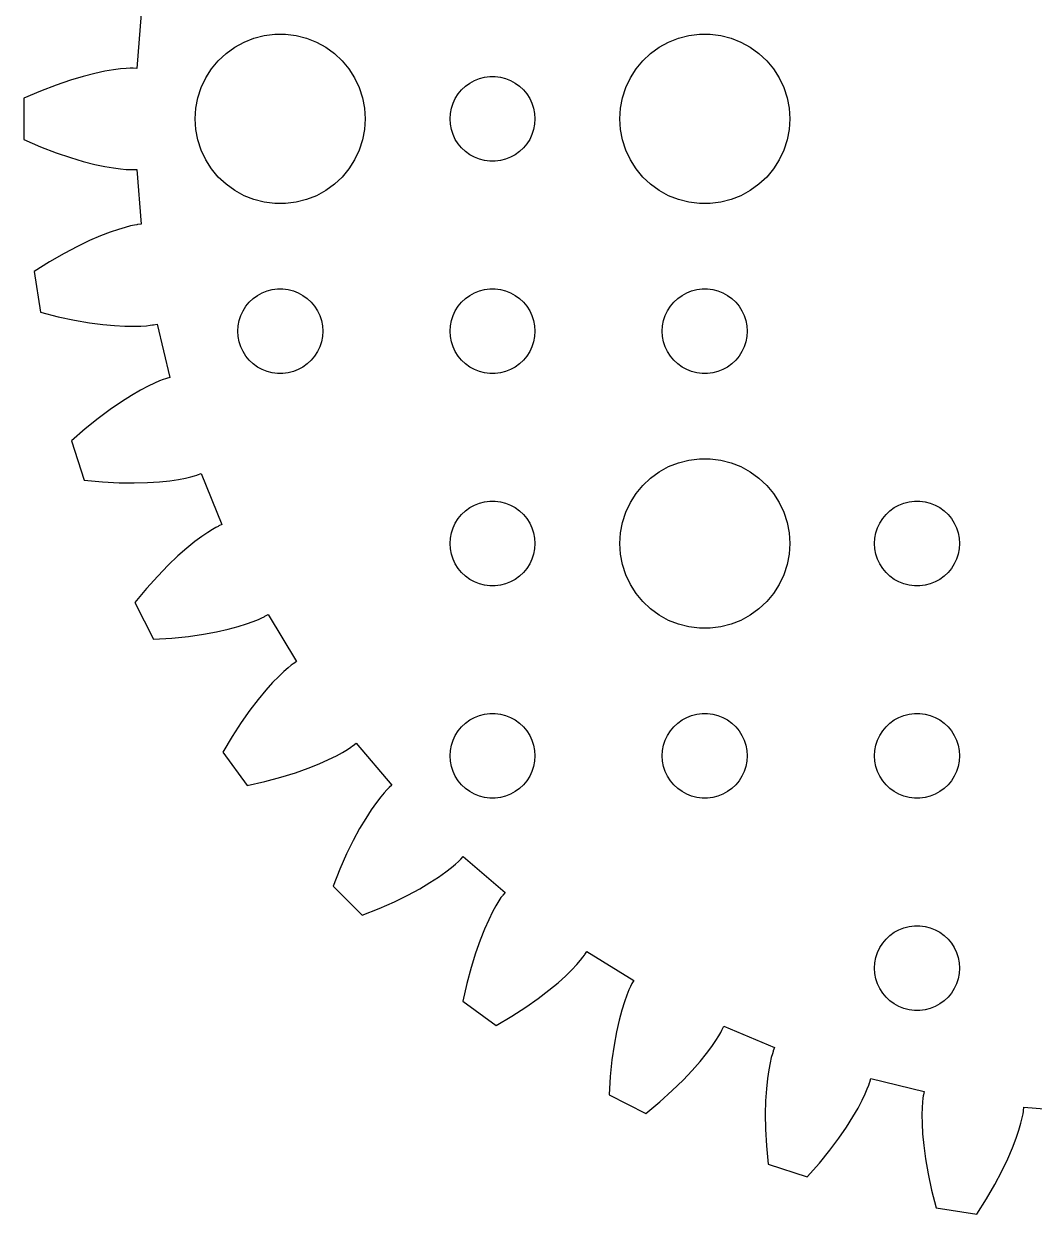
# Model space of a CAD drawing. Header units: metres. Extents: x -39.1 to 39.1, y -39.1 to 39.1.
# Drawn here: x -39.06 to -3.36, y -38.69 to 3.36 of the extents above; entities that cross this region are included whole.
import ezdxf

# ---------------------------------------------------------------- set-up
doc = ezdxf.new("R2010")
doc.units = ezdxf.units.M

msp = doc.modelspace()

# ---------------------------------------------------------------- linework, layer by layer
for p, q in [((-34.9104, 3.72285), (-35.0694, 1.78448)), ((-30.927, 2.85316), (-30.5621, 2.94685)), ((-30.5621, 2.94685), (-30.1884, 2.99408)), ((-30.1884, 2.99408), (-29.8116, 2.99408)), ((-29.8116, 2.99408), (-29.4379, 2.94685)), ((-29.4379, 2.94685), (-29.0729, 2.85316)), ((-15.927, 2.85316), (-15.5621, 2.94685)), ((-15.5621, 2.94685), (-15.1884, 2.99408)), ((-15.1884, 2.99408), (-14.8116, 2.99408)), ((-14.8116, 2.99408), (-14.4379, 2.94685)), ((-14.4379, 2.94685), (-14.0729, 2.85316)), ((-31.9123, 2.31154), (-31.6075, 2.53297)), ((-31.6075, 2.53297), (-31.2773, 2.71448)), ((-31.2773, 2.71448), (-30.927, 2.85316)), ((-29.0729, 2.85316), (-28.7227, 2.71448)), ((-28.7227, 2.71448), (-28.3925, 2.53297)), ((-28.3925, 2.53297), (-28.0877, 2.31154)), ((-16.9123, 2.31154), (-16.6075, 2.53297)), ((-16.6075, 2.53297), (-16.2773, 2.71448)), ((-16.2773, 2.71448), (-15.927, 2.85316)), ((-14.0729, 2.85316), (-13.7227, 2.71448)), ((-13.7227, 2.71448), (-13.3925, 2.53297)), ((-13.3925, 2.53297), (-13.0877, 2.31154)), ((-32.1869, 2.05363), (-31.9123, 2.31154)), ((-28.0877, 2.31154), (-27.8131, 2.05363)), ((-17.1869, 2.05363), (-16.9123, 2.31154)), ((-13.0877, 2.31154), (-12.8131, 2.05363)), ((-35.8905, 1.73337), (-36.1944, 1.68147)), ((-35.6404, 1.76591), (-35.8905, 1.73337)), ((-35.445, 1.78348), (-35.6404, 1.76591)), ((-35.305, 1.79051), (-35.445, 1.78348)), ((-35.2209, 1.79146), (-35.305, 1.79051)), ((-35.1929, 1.79077), (-35.2209, 1.79146)), ((-35.0694, 1.78448), (-35.1929, 1.79077)), ((-32.6289, 1.44525), (-32.427, 1.76335)), ((-32.427, 1.76335), (-32.1869, 2.05363)), ((-27.8131, 2.05363), (-27.5729, 1.76335)), ((-27.5729, 1.76335), (-27.3711, 1.44525)), ((-17.6289, 1.44525), (-17.427, 1.76335)), ((-17.427, 1.76335), (-17.1869, 2.05363)), ((-12.8131, 2.05363), (-12.5729, 1.76335)), ((-12.5729, 1.76335), (-12.3711, 1.44525)), ((-37.415, 1.36684), (-37.919, 1.1951)), ((-36.9582, 1.50243), (-37.415, 1.36684)), ((-36.5508, 1.60591), (-36.9582, 1.50243)), ((-36.1944, 1.68147), (-36.5508, 1.60591)), ((-32.7893, 1.10437), (-32.6289, 1.44525)), ((-27.3711, 1.44525), (-27.2107, 1.10437)), ((-23.4561, 1.15576), (-23.3037, 1.26648)), ((-23.3037, 1.26648), (-23.1387, 1.35724)), ((-23.1387, 1.35724), (-22.9635, 1.42657)), ((-22.9635, 1.42657), (-22.7811, 1.47342)), ((-22.7811, 1.47342), (-22.5942, 1.49704)), ((-22.5942, 1.49704), (-22.4058, 1.49704)), ((-22.4058, 1.49704), (-22.2189, 1.47342)), ((-22.2189, 1.47342), (-22.0365, 1.42657)), ((-22.0365, 1.42657), (-21.8613, 1.35724)), ((-21.8613, 1.35724), (-21.6963, 1.26648)), ((-21.6963, 1.26648), (-21.5439, 1.15576)), ((-17.7893, 1.10437), (-17.6289, 1.44525)), ((-12.3711, 1.44525), (-12.2107, 1.10437)), ((-38.4681, 0.983231), (-39.0597, 0.727402)), ((-37.919, 1.1951), (-38.4681, 0.983231)), ((-32.9057, 0.746063), (-32.7893, 1.10437)), ((-27.2107, 1.10437), (-27.0942, 0.746063)), ((-23.8145, 0.722626), (-23.7135, 0.881668)), ((-23.7135, 0.881668), (-23.5934, 1.02681)), ((-23.5934, 1.02681), (-23.4561, 1.15576)), ((-21.5439, 1.15576), (-21.4065, 1.02681)), ((-21.4065, 1.02681), (-21.2865, 0.881668)), ((-21.2865, 0.881668), (-21.1855, 0.722626)), ((-17.9057, 0.746063), (-17.7893, 1.10437)), ((-12.2107, 1.10437), (-12.0942, 0.746063)), ((-39.0597, 0.727402), (-39.0597, -0.727402)), ((-32.9763, 0.375992), (-32.9057, 0.746063)), ((-27.0942, 0.746063), (-27.0237, 0.375992)), ((-23.9529, 0.373032), (-23.8947, 0.552185)), ((-23.8947, 0.552185), (-23.8145, 0.722626)), ((-21.1855, 0.722626), (-21.1053, 0.552185)), ((-21.1053, 0.552185), (-21.0471, 0.373032)), ((-17.9763, 0.375992), (-17.9057, 0.746063)), ((-12.0942, 0.746063), (-12.0237, 0.375992)), ((-33, 0), (-32.9763, 0.375992)), ((-32.9763, -0.375992), (-33, 0)), ((-27.0237, 0.375992), (-27, 0)), ((-27, 0), (-27.0237, -0.375992)), ((-24, 0), (-23.9882, 0.187988)), ((-23.9882, -0.187988), (-24, 0)), ((-23.9882, 0.187988), (-23.9529, 0.373032)), ((-21.0471, 0.373032), (-21.0118, 0.187988)), ((-21.0118, 0.187988), (-21, 0)), ((-21, 0), (-21.0118, -0.187988)), ((-18, 0), (-17.9763, 0.375992)), ((-17.9763, -0.375992), (-18, 0)), ((-12.0237, 0.375992), (-12, 0)), ((-12, 0), (-12.0237, -0.375992)), ((-32.9057, -0.746063), (-32.9763, -0.375992)), ((-27.0237, -0.375992), (-27.0942, -0.746063)), ((-23.9529, -0.373032), (-23.9882, -0.187988)), ((-23.8947, -0.552185), (-23.9529, -0.373032)), ((-21.0471, -0.373032), (-21.1053, -0.552185)), ((-21.0118, -0.187988), (-21.0471, -0.373032)), ((-17.9057, -0.746063), (-17.9763, -0.375992)), ((-12.0237, -0.375992), (-12.0942, -0.746063)), ((-39.0597, -0.727402), (-38.4681, -0.983231)), ((-32.7893, -1.10437), (-32.9057, -0.746063)), ((-27.0942, -0.746063), (-27.2107, -1.10437)), ((-23.8145, -0.722626), (-23.8947, -0.552185)), ((-23.7135, -0.881668), (-23.8145, -0.722626)), ((-21.1855, -0.722626), (-21.2865, -0.881668)), ((-21.1053, -0.552185), (-21.1855, -0.722626)), ((-17.7893, -1.10437), (-17.9057, -0.746063)), ((-12.0942, -0.746063), (-12.2107, -1.10437)), ((-38.4681, -0.983231), (-37.919, -1.1951)), ((-37.919, -1.1951), (-37.415, -1.36684)), ((-32.6289, -1.44525), (-32.7893, -1.10437)), ((-27.2107, -1.10437), (-27.3711, -1.44525)), ((-23.5934, -1.02681), (-23.7135, -0.881668)), ((-23.4561, -1.15576), (-23.5934, -1.02681)), ((-23.3037, -1.26648), (-23.4561, -1.15576)), ((-21.5439, -1.15576), (-21.6963, -1.26648)), ((-21.4065, -1.02681), (-21.5439, -1.15576)), ((-21.2865, -0.881668), (-21.4065, -1.02681)), ((-17.6289, -1.44525), (-17.7893, -1.10437)), ((-12.2107, -1.10437), (-12.3711, -1.44525)), ((-37.415, -1.36684), (-36.9582, -1.50243)), ((-36.9582, -1.50243), (-36.5508, -1.60591)), ((-36.5508, -1.60591), (-36.1944, -1.68147)), ((-36.1944, -1.68147), (-35.8905, -1.73337)), ((-32.427, -1.76335), (-32.6289, -1.44525)), ((-27.3711, -1.44525), (-27.5729, -1.76335)), ((-23.1387, -1.35724), (-23.3037, -1.26648)), ((-22.9635, -1.42657), (-23.1387, -1.35724)), ((-22.7811, -1.47342), (-22.9635, -1.42657)), ((-22.5942, -1.49704), (-22.7811, -1.47342)), ((-22.4058, -1.49704), (-22.5942, -1.49704)), ((-22.2189, -1.47342), (-22.4058, -1.49704)), ((-22.0365, -1.42657), (-22.2189, -1.47342)), ((-21.8613, -1.35724), (-22.0365, -1.42657)), ((-21.6963, -1.26648), (-21.8613, -1.35724)), ((-17.427, -1.76335), (-17.6289, -1.44525)), ((-12.3711, -1.44525), (-12.5729, -1.76335)), ((-35.8905, -1.73337), (-35.6404, -1.76591)), ((-35.6404, -1.76591), (-35.445, -1.78348)), ((-35.445, -1.78348), (-35.305, -1.79051)), ((-35.305, -1.79051), (-35.2209, -1.79146)), ((-35.2209, -1.79146), (-35.1929, -1.79077)), ((-35.1929, -1.79077), (-35.063, -1.78416)), ((-35.063, -1.78416), (-34.9168, -3.72354)), ((-32.1869, -2.05363), (-32.427, -1.76335)), ((-31.9123, -2.31154), (-32.1869, -2.05363)), ((-27.8131, -2.05363), (-28.0877, -2.31154)), ((-27.5729, -1.76335), (-27.8131, -2.05363)), ((-17.1869, -2.05363), (-17.427, -1.76335)), ((-16.9123, -2.31154), (-17.1869, -2.05363)), ((-12.8131, -2.05363), (-13.0877, -2.31154)), ((-12.5729, -1.76335), (-12.8131, -2.05363)), ((-31.6075, -2.53297), (-31.9123, -2.31154)), ((-28.0877, -2.31154), (-28.3925, -2.53297)), ((-16.6075, -2.53297), (-16.9123, -2.31154)), ((-13.0877, -2.31154), (-13.3925, -2.53297)), ((-31.2773, -2.71448), (-31.6075, -2.53297)), ((-30.927, -2.85316), (-31.2773, -2.71448)), ((-30.5621, -2.94685), (-30.927, -2.85316)), ((-29.0729, -2.85316), (-29.4379, -2.94685)), ((-28.7227, -2.71448), (-29.0729, -2.85316)), ((-28.3925, -2.53297), (-28.7227, -2.71448)), ((-16.2773, -2.71448), (-16.6075, -2.53297)), ((-15.927, -2.85316), (-16.2773, -2.71448)), ((-15.5621, -2.94685), (-15.927, -2.85316)), ((-14.0729, -2.85316), (-14.4379, -2.94685)), ((-13.7227, -2.71448), (-14.0729, -2.85316)), ((-13.3925, -2.53297), (-13.7227, -2.71448)), ((-30.1884, -2.99408), (-30.5621, -2.94685)), ((-29.8116, -2.99408), (-30.1884, -2.99408)), ((-29.4379, -2.94685), (-29.8116, -2.99408)), ((-15.1884, -2.99408), (-15.5621, -2.94685)), ((-14.8116, -2.99408), (-15.1884, -2.99408)), ((-14.4379, -2.94685), (-14.8116, -2.99408)), ((-35.2876, -3.78329), (-35.4778, -3.83121)), ((-35.1505, -3.75444), (-35.2876, -3.78329)), ((-35.0676, -3.74036), (-35.1505, -3.75444)), ((-35.0398, -3.73665), (-35.0676, -3.74036)), ((-34.9168, -3.72354), (-35.0398, -3.73665)), ((-36.352, -4.13165), (-36.7382, -4.29761)), ((-36.0118, -4.00127), (-36.352, -4.13165)), ((-35.7198, -3.90248), (-36.0118, -4.00127)), ((-35.4778, -3.83121), (-35.7198, -3.90248)), ((-37.1682, -4.50298), (-37.6391, -4.75145)), ((-36.7382, -4.29761), (-37.1682, -4.50298)), ((-37.6391, -4.75145), (-38.1483, -5.0466)), ((-38.1483, -5.0466), (-38.6926, -5.39183)), ((-38.6926, -5.39183), (-38.465, -6.82874)), ((-30.9561, -6.34422), (-30.8037, -6.23351)), ((-30.8037, -6.23351), (-30.6387, -6.14275)), ((-30.6387, -6.14275), (-30.4635, -6.07341)), ((-30.4635, -6.07341), (-30.2811, -6.02657)), ((-30.2811, -6.02657), (-30.0942, -6.00294)), ((-30.0942, -6.00294), (-29.9058, -6.00294)), ((-29.9058, -6.00294), (-29.7189, -6.02657)), ((-29.7189, -6.02657), (-29.5365, -6.07341)), ((-29.5365, -6.07341), (-29.3613, -6.14275)), ((-29.3613, -6.14275), (-29.1963, -6.23351)), ((-29.1963, -6.23351), (-29.0439, -6.34422)), ((-23.4561, -6.34422), (-23.3037, -6.23351)), ((-23.3037, -6.23351), (-23.1387, -6.14275)), ((-23.1387, -6.14275), (-22.9635, -6.07341)), ((-22.9635, -6.07341), (-22.7811, -6.02657)), ((-22.7811, -6.02657), (-22.5942, -6.00294)), ((-22.5942, -6.00294), (-22.4058, -6.00294)), ((-22.4058, -6.00294), (-22.2189, -6.02657)), ((-22.2189, -6.02657), (-22.0365, -6.07341)), ((-22.0365, -6.07341), (-21.8613, -6.14275)), ((-21.8613, -6.14275), (-21.6963, -6.23351)), ((-21.6963, -6.23351), (-21.5439, -6.34422)), ((-15.9561, -6.34422), (-15.8037, -6.23351)), ((-15.8037, -6.23351), (-15.6387, -6.14275)), ((-15.6387, -6.14275), (-15.4635, -6.07341)), ((-15.4635, -6.07341), (-15.2811, -6.02657)), ((-15.2811, -6.02657), (-15.0942, -6.00294)), ((-15.0942, -6.00294), (-14.9058, -6.00294)), ((-14.9058, -6.00294), (-14.7189, -6.02657)), ((-14.7189, -6.02657), (-14.5365, -6.07341)), ((-14.5365, -6.07341), (-14.3613, -6.14275)), ((-14.3613, -6.14275), (-14.1963, -6.23351)), ((-14.1963, -6.23351), (-14.0439, -6.34422)), ((-31.3145, -6.77736), (-31.2135, -6.61832)), ((-31.2135, -6.61832), (-31.0934, -6.47318)), ((-31.0934, -6.47318), (-30.9561, -6.34422)), ((-29.0439, -6.34422), (-28.9065, -6.47318)), ((-28.9065, -6.47318), (-28.7865, -6.61832)), ((-28.7865, -6.61832), (-28.6855, -6.77736)), ((-23.8145, -6.77736), (-23.7135, -6.61832)), ((-23.7135, -6.61832), (-23.5934, -6.47318)), ((-23.5934, -6.47318), (-23.4561, -6.34422)), ((-21.5439, -6.34422), (-21.4065, -6.47318)), ((-21.4065, -6.47318), (-21.2865, -6.61832)), ((-21.2865, -6.61832), (-21.1855, -6.77736)), ((-16.3145, -6.77736), (-16.2135, -6.61832)), ((-16.2135, -6.61832), (-16.0934, -6.47318)), ((-16.0934, -6.47318), (-15.9561, -6.34422)), ((-14.0439, -6.34422), (-13.9065, -6.47318)), ((-13.9065, -6.47318), (-13.7865, -6.61832)), ((-13.7865, -6.61832), (-13.6855, -6.77736)), ((-38.465, -6.82874), (-37.8407, -6.98885)), ((-37.8407, -6.98885), (-37.2652, -7.11221)), ((-37.2652, -7.11221), (-36.7405, -7.20299)), ((-31.4882, -7.312), (-31.4529, -7.12695)), ((-31.4529, -7.12695), (-31.3947, -6.9478)), ((-31.3947, -6.9478), (-31.3145, -6.77736)), ((-28.6855, -6.77736), (-28.6053, -6.9478)), ((-28.6053, -6.9478), (-28.5471, -7.12695)), ((-28.5471, -7.12695), (-28.5118, -7.312)), ((-23.9882, -7.312), (-23.9529, -7.12695)), ((-23.9529, -7.12695), (-23.8947, -6.9478)), ((-23.8947, -6.9478), (-23.8145, -6.77736)), ((-21.1855, -6.77736), (-21.1053, -6.9478)), ((-21.1053, -6.9478), (-21.0471, -7.12695)), ((-21.0471, -7.12695), (-21.0118, -7.312)), ((-16.4882, -7.312), (-16.4529, -7.12695)), ((-16.4529, -7.12695), (-16.3947, -6.9478)), ((-16.3947, -6.9478), (-16.3145, -6.77736)), ((-13.6855, -6.77736), (-13.6053, -6.9478)), ((-13.6053, -6.9478), (-13.5471, -7.12695)), ((-13.5471, -7.12695), (-13.5118, -7.312)), ((-36.7405, -7.20299), (-36.2682, -7.26546)), ((-36.2682, -7.26546), (-35.8496, -7.30394)), ((-35.8496, -7.30394), (-35.4857, -7.32281)), ((-35.4857, -7.32281), (-35.1774, -7.32652)), ((-35.1774, -7.32652), (-34.9253, -7.31955)), ((-34.9253, -7.31955), (-34.7296, -7.30634)), ((-34.7296, -7.30634), (-34.5903, -7.29138)), ((-34.5903, -7.29138), (-34.5071, -7.27916)), ((-34.5071, -7.27916), (-34.4795, -7.27411)), ((-34.4795, -7.27411), (-34.3522, -7.24725)), ((-34.3522, -7.24725), (-33.9045, -9.13991)), ((-31.5, -7.5), (-31.4882, -7.312)), ((-31.4882, -7.68799), (-31.5, -7.5)), ((-28.5118, -7.312), (-28.5, -7.5)), ((-28.5, -7.5), (-28.5118, -7.68799)), ((-24, -7.5), (-23.9882, -7.312)), ((-23.9882, -7.68799), (-24, -7.5)), ((-21.0118, -7.312), (-21, -7.5)), ((-21, -7.5), (-21.0118, -7.68799)), ((-16.5, -7.5), (-16.4882, -7.312)), ((-16.4882, -7.68799), (-16.5, -7.5)), ((-13.5118, -7.312), (-13.5, -7.5)), ((-13.5, -7.5), (-13.5118, -7.68799)), ((-31.4529, -7.87303), (-31.4882, -7.68799)), ((-31.3947, -8.05219), (-31.4529, -7.87303)), ((-28.5471, -7.87303), (-28.6053, -8.05219)), ((-28.5118, -7.68799), (-28.5471, -7.87303)), ((-23.9529, -7.87303), (-23.9882, -7.68799)), ((-23.8947, -8.05219), (-23.9529, -7.87303)), ((-21.0471, -7.87303), (-21.1053, -8.05219)), ((-21.0118, -7.68799), (-21.0471, -7.87303)), ((-16.4529, -7.87303), (-16.4882, -7.68799)), ((-16.3947, -8.05219), (-16.4529, -7.87303)), ((-13.5471, -7.87303), (-13.6053, -8.05219)), ((-13.5118, -7.68799), (-13.5471, -7.87303)), ((-31.3145, -8.22263), (-31.3947, -8.05219)), ((-31.2135, -8.38167), (-31.3145, -8.22263)), ((-31.0934, -8.52681), (-31.2135, -8.38167)), ((-28.7865, -8.38167), (-28.9065, -8.52681)), ((-28.6855, -8.22263), (-28.7865, -8.38167)), ((-28.6053, -8.05219), (-28.6855, -8.22263)), ((-23.8145, -8.22263), (-23.8947, -8.05219)), ((-23.7135, -8.38167), (-23.8145, -8.22263)), ((-23.5934, -8.52681), (-23.7135, -8.38167)), ((-21.2865, -8.38167), (-21.4065, -8.52681)), ((-21.1855, -8.22263), (-21.2865, -8.38167)), ((-21.1053, -8.05219), (-21.1855, -8.22263)), ((-16.3145, -8.22263), (-16.3947, -8.05219)), ((-16.2135, -8.38167), (-16.3145, -8.22263)), ((-16.0934, -8.52681), (-16.2135, -8.38167)), ((-13.7865, -8.38167), (-13.9065, -8.52681)), ((-13.6855, -8.22263), (-13.7865, -8.38167)), ((-13.6053, -8.05219), (-13.6855, -8.22263)), ((-30.9561, -8.65576), (-31.0934, -8.52681)), ((-30.8037, -8.76648), (-30.9561, -8.65576)), ((-30.6387, -8.85724), (-30.8037, -8.76648)), ((-29.1963, -8.76648), (-29.3613, -8.85724)), ((-29.0439, -8.65576), (-29.1963, -8.76648)), ((-28.9065, -8.52681), (-29.0439, -8.65576)), ((-23.4561, -8.65576), (-23.5934, -8.52681)), ((-23.3037, -8.76648), (-23.4561, -8.65576)), ((-23.1387, -8.85724), (-23.3037, -8.76648)), ((-21.6963, -8.76648), (-21.8613, -8.85724)), ((-21.5439, -8.65576), (-21.6963, -8.76648)), ((-21.4065, -8.52681), (-21.5439, -8.65576)), ((-15.9561, -8.65576), (-16.0934, -8.52681)), ((-15.8037, -8.76648), (-15.9561, -8.65576)), ((-15.6387, -8.85724), (-15.8037, -8.76648)), ((-14.1963, -8.76648), (-14.3613, -8.85724)), ((-14.0439, -8.65576), (-14.1963, -8.76648)), ((-13.9065, -8.52681), (-14.0439, -8.65576)), ((-34.1304, -9.20697), (-34.2613, -9.2569)), ((-34.0507, -9.18008), (-34.1304, -9.20697)), ((-34.0238, -9.17209), (-34.0507, -9.18008)), ((-33.9045, -9.13991), (-34.0238, -9.17209)), ((-30.4635, -8.92657), (-30.6387, -8.85724)), ((-30.2811, -8.97342), (-30.4635, -8.92657)), ((-30.0942, -8.99704), (-30.2811, -8.97342)), ((-29.9058, -8.99704), (-30.0942, -8.99704)), ((-29.7189, -8.97342), (-29.9058, -8.99704)), ((-29.5365, -8.92657), (-29.7189, -8.97342)), ((-29.3613, -8.85724), (-29.5365, -8.92657)), ((-22.9635, -8.92657), (-23.1387, -8.85724)), ((-22.7811, -8.97342), (-22.9635, -8.92657)), ((-22.5942, -8.99704), (-22.7811, -8.97342)), ((-22.4058, -8.99704), (-22.5942, -8.99704)), ((-22.2189, -8.97342), (-22.4058, -8.99704)), ((-22.0365, -8.92657), (-22.2189, -8.97342)), ((-21.8613, -8.85724), (-22.0365, -8.92657)), ((-15.4635, -8.92657), (-15.6387, -8.85724)), ((-15.2811, -8.97342), (-15.4635, -8.92657)), ((-15.0942, -8.99704), (-15.2811, -8.97342)), ((-14.9058, -8.99704), (-15.0942, -8.99704)), ((-14.7189, -8.97342), (-14.9058, -8.99704)), ((-14.5365, -8.92657), (-14.7189, -8.97342)), ((-14.3613, -8.85724), (-14.5365, -8.92657)), ((-34.9425, -9.58549), (-35.2581, -9.7675)), ((-34.6695, -9.44223), (-34.9425, -9.58549)), ((-34.4417, -9.33398), (-34.6695, -9.44223)), ((-34.2613, -9.2569), (-34.4417, -9.33398)), ((-35.6136, -9.99182), (-36.0061, -10.2619)), ((-35.2581, -9.7675), (-35.6136, -9.99182)), ((-36.0061, -10.2619), (-36.4324, -10.581)), ((-36.4324, -10.581), (-36.8892, -10.9522)), ((-36.8892, -10.9522), (-37.3728, -11.3783)), ((-37.3728, -11.3783), (-36.9232, -12.7619)), ((-16.2773, -12.2855), (-15.927, -12.1468)), ((-15.927, -12.1468), (-15.5621, -12.0531)), ((-15.5621, -12.0531), (-15.1884, -12.0059)), ((-15.1884, -12.0059), (-14.8116, -12.0059)), ((-14.8116, -12.0059), (-14.4379, -12.0531)), ((-14.4379, -12.0531), (-14.0729, -12.1468)), ((-14.0729, -12.1468), (-13.7227, -12.2855)), ((-33.159, -12.6493), (-33.0238, -12.6127)), ((-33.0238, -12.6127), (-32.9435, -12.5876)), ((-32.9435, -12.5876), (-32.9171, -12.5783)), ((-32.9171, -12.5783), (-32.7955, -12.5319)), ((-32.7955, -12.5319), (-32.0573, -14.3312)), ((-16.9123, -12.6884), (-16.6075, -12.467)), ((-16.6075, -12.467), (-16.2773, -12.2855)), ((-13.7227, -12.2855), (-13.3925, -12.467)), ((-13.3925, -12.467), (-13.0877, -12.6884)), ((-36.9232, -12.7619), (-36.2815, -12.8224)), ((-36.2815, -12.8224), (-35.6938, -12.8542)), ((-35.6938, -12.8542), (-35.1614, -12.8618)), ((-35.1614, -12.8618), (-34.6851, -12.8496)), ((-34.6851, -12.8496), (-34.2656, -12.8221)), ((-34.2656, -12.8221), (-33.9033, -12.7838)), ((-33.9033, -12.7838), (-33.5982, -12.7393)), ((-33.5982, -12.7393), (-33.3503, -12.693)), ((-33.3503, -12.693), (-33.159, -12.6493)), ((-17.427, -13.2366), (-17.1869, -12.9464)), ((-17.1869, -12.9464), (-16.9123, -12.6884)), ((-13.0877, -12.6884), (-12.8131, -12.9464)), ((-12.8131, -12.9464), (-12.5729, -13.2366)), ((-17.6289, -13.5547), (-17.427, -13.2366)), ((-12.5729, -13.2366), (-12.3711, -13.5547)), ((-23.5934, -13.9732), (-23.4561, -13.8442)), ((-23.4561, -13.8442), (-23.3037, -13.7335)), ((-23.3037, -13.7335), (-23.1387, -13.6427)), ((-23.1387, -13.6427), (-22.9635, -13.5734)), ((-22.9635, -13.5734), (-22.7811, -13.5266)), ((-22.7811, -13.5266), (-22.5942, -13.5029)), ((-22.5942, -13.5029), (-22.4058, -13.5029)), ((-22.4058, -13.5029), (-22.2189, -13.5266)), ((-22.2189, -13.5266), (-22.0365, -13.5734)), ((-22.0365, -13.5734), (-21.8613, -13.6427)), ((-21.8613, -13.6427), (-21.6963, -13.7335)), ((-21.6963, -13.7335), (-21.5439, -13.8442)), ((-21.5439, -13.8442), (-21.4065, -13.9732)), ((-17.7893, -13.8956), (-17.6289, -13.5547)), ((-12.3711, -13.5547), (-12.2107, -13.8956)), ((-8.59344, -13.9732), (-8.45613, -13.8442)), ((-8.45613, -13.8442), (-8.30373, -13.7335)), ((-8.30373, -13.7335), (-8.13866, -13.6427)), ((-8.13866, -13.6427), (-7.96352, -13.5734)), ((-7.96352, -13.5734), (-7.78107, -13.5266)), ((-7.78107, -13.5266), (-7.59418, -13.5029)), ((-7.59418, -13.5029), (-7.40581, -13.5029)), ((-7.40581, -13.5029), (-7.21892, -13.5266)), ((-7.21892, -13.5266), (-7.03647, -13.5734)), ((-7.03647, -13.5734), (-6.86133, -13.6427)), ((-6.86133, -13.6427), (-6.69626, -13.7335)), ((-6.69626, -13.7335), (-6.54385, -13.8442)), ((-6.54385, -13.8442), (-6.40654, -13.9732)), ((-23.8947, -14.4478), (-23.8145, -14.2774)), ((-23.8145, -14.2774), (-23.7135, -14.1183)), ((-23.7135, -14.1183), (-23.5934, -13.9732)), ((-21.4065, -13.9732), (-21.2865, -14.1183)), ((-21.2865, -14.1183), (-21.1855, -14.2774)), ((-21.1855, -14.2774), (-21.1053, -14.4478)), ((-17.9763, -14.624), (-17.9057, -14.2539)), ((-17.9057, -14.2539), (-17.7893, -13.8956)), ((-12.2107, -13.8956), (-12.0942, -14.2539)), ((-12.0942, -14.2539), (-12.0237, -14.624)), ((-8.89465, -14.4478), (-8.81445, -14.2774)), ((-8.81445, -14.2774), (-8.71352, -14.1183)), ((-8.71352, -14.1183), (-8.59344, -13.9732)), ((-6.40654, -13.9732), (-6.28647, -14.1183)), ((-6.28647, -14.1183), (-6.18553, -14.2774)), ((-6.18553, -14.2774), (-6.10533, -14.4478)), ((-32.5575, -14.6069), (-32.7656, -14.7495)), ((-32.3914, -14.5026), (-32.5575, -14.6069)), ((-32.2699, -14.4328), (-32.3914, -14.5026)), ((-32.1954, -14.3938), (-32.2699, -14.4328)), ((-32.1701, -14.3817), (-32.1954, -14.3938)), ((-32.0573, -14.3312), (-32.1701, -14.3817)), ((-23.9882, -14.812), (-23.9529, -14.627)), ((-23.9529, -14.627), (-23.8947, -14.4478)), ((-21.1053, -14.4478), (-21.0471, -14.627)), ((-21.0471, -14.627), (-21.0118, -14.812)), ((-18, -15), (-17.9763, -14.624)), ((-12.0237, -14.624), (-12, -15)), ((-8.98816, -14.812), (-8.95287, -14.627)), ((-8.95287, -14.627), (-8.89465, -14.4478)), ((-6.10533, -14.4478), (-6.04712, -14.627)), ((-6.04712, -14.627), (-6.01183, -14.812)), ((-33.0128, -14.9337), (-33.2961, -15.1628)), ((-32.7656, -14.7495), (-33.0128, -14.9337)), ((-24, -15), (-23.9882, -14.812)), ((-23.9882, -15.188), (-24, -15)), ((-21.0118, -14.812), (-21, -15)), ((-21, -15), (-21.0118, -15.188)), ((-17.9763, -15.376), (-18, -15)), ((-12, -15), (-12.0237, -15.376)), ((-9, -15), (-8.98816, -14.812)), ((-8.98816, -15.188), (-9, -15)), ((-6.01183, -14.812), (-6, -15)), ((-6, -15), (-6.01183, -15.188)), ((-33.6121, -15.44), (-33.9575, -15.7682)), ((-33.2961, -15.1628), (-33.6121, -15.44)), ((-23.9529, -15.373), (-23.9882, -15.188)), ((-23.8947, -15.5522), (-23.9529, -15.373)), ((-23.8145, -15.7226), (-23.8947, -15.5522)), ((-21.1053, -15.5522), (-21.1855, -15.7226)), ((-21.0471, -15.373), (-21.1053, -15.5522)), ((-21.0118, -15.188), (-21.0471, -15.373)), ((-17.9057, -15.7461), (-17.9763, -15.376)), ((-12.0237, -15.376), (-12.0942, -15.7461)), ((-8.95287, -15.373), (-8.98816, -15.188)), ((-8.89465, -15.5522), (-8.95287, -15.373)), ((-8.81445, -15.7226), (-8.89465, -15.5522)), ((-6.10533, -15.5522), (-6.18553, -15.7226)), ((-6.04712, -15.373), (-6.10533, -15.5522)), ((-6.01183, -15.188), (-6.04712, -15.373)), ((-33.9575, -15.7682), (-34.3286, -16.15)), ((-23.7135, -15.8817), (-23.8145, -15.7226)), ((-23.5934, -16.0268), (-23.7135, -15.8817)), ((-21.2865, -15.8817), (-21.4065, -16.0268)), ((-21.1855, -15.7226), (-21.2865, -15.8817)), ((-17.7893, -16.1044), (-17.9057, -15.7461)), ((-12.0942, -15.7461), (-12.2107, -16.1044)), ((-8.71352, -15.8817), (-8.81445, -15.7226)), ((-8.59344, -16.0268), (-8.71352, -15.8817)), ((-6.28647, -15.8817), (-6.40654, -16.0268)), ((-6.18553, -15.7226), (-6.28647, -15.8817)), ((-34.3286, -16.15), (-34.7217, -16.5881)), ((-23.4561, -16.1558), (-23.5934, -16.0268)), ((-23.3037, -16.2665), (-23.4561, -16.1558)), ((-23.1387, -16.3572), (-23.3037, -16.2665)), ((-22.9635, -16.4266), (-23.1387, -16.3572)), ((-21.8613, -16.3572), (-22.0365, -16.4266)), ((-21.6963, -16.2665), (-21.8613, -16.3572)), ((-21.5439, -16.1558), (-21.6963, -16.2665)), ((-21.4065, -16.0268), (-21.5439, -16.1558)), ((-17.6289, -16.4453), (-17.7893, -16.1044)), ((-12.2107, -16.1044), (-12.3711, -16.4453)), ((-8.45613, -16.1558), (-8.59344, -16.0268)), ((-8.30373, -16.2665), (-8.45613, -16.1558)), ((-8.13866, -16.3572), (-8.30373, -16.2665)), ((-7.96352, -16.4266), (-8.13866, -16.3572)), ((-6.86133, -16.3572), (-7.03647, -16.4266)), ((-6.69626, -16.2665), (-6.86133, -16.3572)), ((-6.54385, -16.1558), (-6.69626, -16.2665)), ((-6.40654, -16.0268), (-6.54385, -16.1558)), ((-34.7217, -16.5881), (-35.1327, -17.0846)), ((-22.7811, -16.4734), (-22.9635, -16.4266)), ((-22.5942, -16.497), (-22.7811, -16.4734)), ((-22.4058, -16.497), (-22.5942, -16.497)), ((-22.2189, -16.4734), (-22.4058, -16.497)), ((-22.0365, -16.4266), (-22.2189, -16.4734)), ((-17.427, -16.7634), (-17.6289, -16.4453)), ((-17.1869, -17.0536), (-17.427, -16.7634)), ((-12.5729, -16.7634), (-12.8131, -17.0536)), ((-12.3711, -16.4453), (-12.5729, -16.7634)), ((-7.78107, -16.4734), (-7.96352, -16.4266)), ((-7.59418, -16.497), (-7.78107, -16.4734)), ((-7.40581, -16.497), (-7.59418, -16.497)), ((-7.21892, -16.4734), (-7.40581, -16.497)), ((-7.03647, -16.4266), (-7.21892, -16.4734)), ((-35.1327, -17.0846), (-34.4722, -18.3809)), ((-16.9123, -17.3115), (-17.1869, -17.0536)), ((-12.8131, -17.0536), (-13.0877, -17.3115)), ((-30.772, -17.6808), (-30.6441, -17.6235)), ((-30.6441, -17.6235), (-30.5688, -17.5862)), ((-30.5688, -17.5862), (-30.5441, -17.5728)), ((-30.5441, -17.5728), (-30.4313, -17.5079)), ((-30.4313, -17.5079), (-29.4207, -19.1696)), ((-16.6075, -17.533), (-16.9123, -17.3115)), ((-16.2773, -17.7145), (-16.6075, -17.533)), ((-13.3925, -17.533), (-13.7227, -17.7145)), ((-13.0877, -17.3115), (-13.3925, -17.533)), ((-32.2479, -18.1174), (-31.8379, -18.0246)), ((-31.8379, -18.0246), (-31.4861, -17.9301)), ((-31.4861, -17.9301), (-31.1917, -17.8384)), ((-31.1917, -17.8384), (-30.9541, -17.7538)), ((-30.9541, -17.7538), (-30.772, -17.6808)), ((-15.927, -17.8532), (-16.2773, -17.7145)), ((-15.5621, -17.9469), (-15.927, -17.8532)), ((-15.1884, -17.9941), (-15.5621, -17.9469)), ((-14.8116, -17.9941), (-15.1884, -17.9941)), ((-14.4379, -17.9469), (-14.8116, -17.9941)), ((-14.0729, -17.8532), (-14.4379, -17.9469)), ((-13.7227, -17.7145), (-14.0729, -17.8532)), ((-34.4722, -18.3809), (-33.8289, -18.3402)), ((-33.8289, -18.3402), (-33.2435, -18.2797)), ((-33.2435, -18.2797), (-32.7164, -18.2039)), ((-32.7164, -18.2039), (-32.2479, -18.1174)), ((-29.6148, -19.3032), (-29.7239, -19.3912)), ((-29.5473, -19.253), (-29.6148, -19.3032)), ((-29.5243, -19.2371), (-29.5473, -19.253)), ((-29.4207, -19.1696), (-29.5243, -19.2371)), ((-30.0549, -19.6936), (-30.2702, -19.9142)), ((-29.8716, -19.5202), (-30.0549, -19.6936)), ((-29.7239, -19.3912), (-29.8716, -19.5202)), ((-30.2702, -19.9142), (-30.5141, -20.1848)), ((-30.7829, -20.508), (-31.0728, -20.8862)), ((-30.5141, -20.1848), (-30.7829, -20.508)), ((-31.0728, -20.8862), (-31.3796, -21.3214)), ((-22.7811, -21.0266), (-22.5942, -21.003)), ((-22.5942, -21.003), (-22.4058, -21.003)), ((-22.4058, -21.003), (-22.2189, -21.0266)), ((-15.2811, -21.0266), (-15.0942, -21.003)), ((-15.0942, -21.003), (-14.9058, -21.003)), ((-14.9058, -21.003), (-14.7189, -21.0266)), ((-7.78107, -21.0266), (-7.59418, -21.003)), ((-7.59418, -21.003), (-7.40581, -21.003)), ((-7.40581, -21.003), (-7.21892, -21.0266)), ((-31.3796, -21.3214), (-31.6993, -21.8155)), ((-23.5934, -21.4732), (-23.4561, -21.3442)), ((-23.4561, -21.3442), (-23.3037, -21.2335)), ((-23.3037, -21.2335), (-23.1387, -21.1427)), ((-23.1387, -21.1427), (-22.9635, -21.0734)), ((-22.9635, -21.0734), (-22.7811, -21.0266)), ((-22.2189, -21.0266), (-22.0365, -21.0734)), ((-22.0365, -21.0734), (-21.8613, -21.1427)), ((-21.8613, -21.1427), (-21.6963, -21.2335)), ((-21.6963, -21.2335), (-21.5439, -21.3442)), ((-21.5439, -21.3442), (-21.4065, -21.4732)), ((-16.0934, -21.4732), (-15.9561, -21.3442)), ((-15.9561, -21.3442), (-15.8037, -21.2335)), ((-15.8037, -21.2335), (-15.6387, -21.1427)), ((-15.6387, -21.1427), (-15.4635, -21.0734)), ((-15.4635, -21.0734), (-15.2811, -21.0266)), ((-14.7189, -21.0266), (-14.5365, -21.0734)), ((-14.5365, -21.0734), (-14.3613, -21.1427)), ((-14.3613, -21.1427), (-14.1963, -21.2335)), ((-14.1963, -21.2335), (-14.0439, -21.3442)), ((-14.0439, -21.3442), (-13.9065, -21.4732)), ((-8.59344, -21.4732), (-8.45613, -21.3442)), ((-8.45613, -21.3442), (-8.30373, -21.2335)), ((-8.30373, -21.2335), (-8.13866, -21.1427)), ((-8.13866, -21.1427), (-7.96352, -21.0734)), ((-7.96352, -21.0734), (-7.78107, -21.0266)), ((-7.21892, -21.0266), (-7.03647, -21.0734)), ((-7.03647, -21.0734), (-6.86133, -21.1427)), ((-6.86133, -21.1427), (-6.69626, -21.2335)), ((-6.69626, -21.2335), (-6.54385, -21.3442)), ((-6.54385, -21.3442), (-6.40654, -21.4732)), ((-31.6993, -21.8155), (-32.0275, -22.3703)), ((-23.8947, -21.9478), (-23.8145, -21.7774)), ((-23.8145, -21.7774), (-23.7135, -21.6183)), ((-23.7135, -21.6183), (-23.5934, -21.4732)), ((-21.4065, -21.4732), (-21.2865, -21.6183)), ((-21.2865, -21.6183), (-21.1855, -21.7774)), ((-21.1855, -21.7774), (-21.1053, -21.9478)), ((-16.3947, -21.9478), (-16.3145, -21.7774)), ((-16.3145, -21.7774), (-16.2135, -21.6183)), ((-16.2135, -21.6183), (-16.0934, -21.4732)), ((-13.9065, -21.4732), (-13.7865, -21.6183)), ((-13.7865, -21.6183), (-13.6855, -21.7774)), ((-13.6855, -21.7774), (-13.6053, -21.9478)), ((-8.89465, -21.9478), (-8.81445, -21.7774)), ((-8.81445, -21.7774), (-8.71352, -21.6183)), ((-8.71352, -21.6183), (-8.59344, -21.4732)), ((-6.40654, -21.4732), (-6.28647, -21.6183)), ((-6.28647, -21.6183), (-6.18553, -21.7774)), ((-6.18553, -21.7774), (-6.10533, -21.9478)), ((-27.7957, -22.3775), (-27.6273, -22.2769)), ((-27.6273, -22.2769), (-27.5099, -22.2003)), ((-27.5099, -22.2003), (-27.4413, -22.1517)), ((-27.4413, -22.1517), (-27.4191, -22.1346)), ((-27.4191, -22.1346), (-27.3178, -22.0529)), ((-27.3178, -22.0529), (-26.0597, -23.536)), ((-23.9882, -22.312), (-23.9529, -22.127)), ((-23.9529, -22.127), (-23.8947, -21.9478)), ((-21.1053, -21.9478), (-21.0471, -22.127)), ((-21.0471, -22.127), (-21.0118, -22.312)), ((-16.4882, -22.312), (-16.4529, -22.127)), ((-16.4529, -22.127), (-16.3947, -21.9478)), ((-13.6053, -21.9478), (-13.5471, -22.127)), ((-13.5471, -22.127), (-13.5118, -22.312)), ((-8.98816, -22.312), (-8.95287, -22.127)), ((-8.95287, -22.127), (-8.89465, -21.9478)), ((-6.10533, -21.9478), (-6.04712, -22.127)), ((-6.04712, -22.127), (-6.01183, -22.312)), ((-32.0275, -22.3703), (-31.1724, -23.5472)), ((-28.6263, -22.7832), (-28.2935, -22.6349)), ((-28.2935, -22.6349), (-28.0172, -22.4982)), ((-28.0172, -22.4982), (-27.7957, -22.3775)), ((-24, -22.5), (-23.9882, -22.312)), ((-23.9882, -22.688), (-24, -22.5)), ((-23.9529, -22.873), (-23.9882, -22.688)), ((-21.0118, -22.688), (-21.0471, -22.873)), ((-21.0118, -22.312), (-21, -22.5)), ((-21, -22.5), (-21.0118, -22.688)), ((-16.5, -22.5), (-16.4882, -22.312)), ((-16.4882, -22.688), (-16.5, -22.5)), ((-16.4529, -22.873), (-16.4882, -22.688)), ((-13.5118, -22.688), (-13.5471, -22.873)), ((-13.5118, -22.312), (-13.5, -22.5)), ((-13.5, -22.5), (-13.5118, -22.688)), ((-9, -22.5), (-8.98816, -22.312)), ((-8.98816, -22.688), (-9, -22.5)), ((-8.95287, -22.873), (-8.98816, -22.688)), ((-6.01183, -22.688), (-6.04712, -22.873)), ((-6.01183, -22.312), (-6, -22.5)), ((-6, -22.5), (-6.01183, -22.688)), ((-29.9747, -23.2551), (-29.4659, -23.0978)), ((-29.4659, -23.0978), (-29.0167, -22.939)), ((-29.0167, -22.939), (-28.6263, -22.7832)), ((-23.8947, -23.0522), (-23.9529, -22.873)), ((-23.8145, -23.2226), (-23.8947, -23.0522)), ((-21.1053, -23.0522), (-21.1855, -23.2226)), ((-21.0471, -22.873), (-21.1053, -23.0522)), ((-16.3947, -23.0522), (-16.4529, -22.873)), ((-16.3145, -23.2226), (-16.3947, -23.0522)), ((-13.6053, -23.0522), (-13.6855, -23.2226)), ((-13.5471, -22.873), (-13.6053, -23.0522)), ((-8.89465, -23.0522), (-8.95287, -22.873)), ((-8.81445, -23.2226), (-8.89465, -23.0522)), ((-6.10533, -23.0522), (-6.18553, -23.2226)), ((-6.04712, -22.873), (-6.10533, -23.0522)), ((-31.1724, -23.5472), (-30.5434, -23.4064)), ((-30.5434, -23.4064), (-29.9747, -23.2551)), ((-26.0597, -23.536), (-26.1514, -23.6189)), ((-23.7135, -23.3817), (-23.8145, -23.2226)), ((-23.5934, -23.5268), (-23.7135, -23.3817)), ((-23.4561, -23.6558), (-23.5934, -23.5268)), ((-21.4065, -23.5268), (-21.5439, -23.6558)), ((-21.2865, -23.3817), (-21.4065, -23.5268)), ((-21.1855, -23.2226), (-21.2865, -23.3817)), ((-16.2135, -23.3817), (-16.3145, -23.2226)), ((-16.0934, -23.5268), (-16.2135, -23.3817)), ((-15.9561, -23.6558), (-16.0934, -23.5268)), ((-13.9065, -23.5268), (-14.0439, -23.6558)), ((-13.7865, -23.3817), (-13.9065, -23.5268)), ((-13.6855, -23.2226), (-13.7865, -23.3817)), ((-8.71352, -23.3817), (-8.81445, -23.2226)), ((-8.59344, -23.5268), (-8.71352, -23.3817)), ((-8.45613, -23.6558), (-8.59344, -23.5268)), ((-6.40654, -23.5268), (-6.54385, -23.6558)), ((-6.28647, -23.3817), (-6.40654, -23.5268)), ((-6.18553, -23.2226), (-6.28647, -23.3817)), ((-26.4502, -23.9529), (-26.6041, -24.1527)), ((-26.3245, -23.8023), (-26.4502, -23.9529)), ((-26.2305, -23.6983), (-26.3245, -23.8023)), ((-26.1717, -23.6382), (-26.2305, -23.6983)), ((-26.1514, -23.6189), (-26.1717, -23.6382)), ((-23.3037, -23.7665), (-23.4561, -23.6558)), ((-23.1387, -23.8572), (-23.3037, -23.7665)), ((-22.9635, -23.9266), (-23.1387, -23.8572)), ((-22.7811, -23.9734), (-22.9635, -23.9266)), ((-22.0365, -23.9266), (-22.2189, -23.9734)), ((-21.8613, -23.8572), (-22.0365, -23.9266)), ((-21.6963, -23.7665), (-21.8613, -23.8572)), ((-21.5439, -23.6558), (-21.6963, -23.7665)), ((-15.8037, -23.7665), (-15.9561, -23.6558)), ((-15.6387, -23.8572), (-15.8037, -23.7665)), ((-15.4635, -23.9266), (-15.6387, -23.8572)), ((-15.2811, -23.9734), (-15.4635, -23.9266)), ((-14.5365, -23.9266), (-14.7189, -23.9734)), ((-14.3613, -23.8572), (-14.5365, -23.9266)), ((-14.1963, -23.7665), (-14.3613, -23.8572)), ((-14.0439, -23.6558), (-14.1963, -23.7665)), ((-8.30373, -23.7665), (-8.45613, -23.6558)), ((-8.13866, -23.8572), (-8.30373, -23.7665)), ((-7.96352, -23.9266), (-8.13866, -23.8572)), ((-7.78107, -23.9734), (-7.96352, -23.9266)), ((-7.03647, -23.9266), (-7.21892, -23.9734)), ((-6.86133, -23.8572), (-7.03647, -23.9266)), ((-6.69626, -23.7665), (-6.86133, -23.8572)), ((-6.54385, -23.6558), (-6.69626, -23.7665)), ((-26.6041, -24.1527), (-26.7823, -24.4043)), ((-22.5942, -23.997), (-22.7811, -23.9734)), ((-22.4058, -23.997), (-22.5942, -23.997)), ((-22.2189, -23.9734), (-22.4058, -23.997)), ((-15.0942, -23.997), (-15.2811, -23.9734)), ((-14.9058, -23.997), (-15.0942, -23.997)), ((-14.7189, -23.9734), (-14.9058, -23.997)), ((-7.59418, -23.997), (-7.78107, -23.9734)), ((-7.40581, -23.997), (-7.59418, -23.997)), ((-7.21892, -23.9734), (-7.40581, -23.997)), ((-26.9809, -24.7098), (-27.1958, -25.071)), ((-26.7823, -24.4043), (-26.9809, -24.7098)), ((-27.1958, -25.071), (-27.4229, -25.4899)), ((-27.4229, -25.4899), (-27.6578, -25.9677)), ((-27.6578, -25.9677), (-27.8963, -26.5058)), ((-23.6189, -26.1514), (-23.5317, -26.0549)), ((-23.5317, -26.0549), (-22.057, -27.3229)), ((-24.1527, -26.6041), (-23.9529, -26.4502)), ((-23.9529, -26.4502), (-23.8023, -26.3245)), ((-23.8023, -26.3245), (-23.6983, -26.2305)), ((-23.6983, -26.2305), (-23.6382, -26.1717)), ((-23.6382, -26.1717), (-23.6189, -26.1514)), ((-27.8963, -26.5058), (-28.1337, -27.105)), ((-24.7098, -26.9809), (-24.4043, -26.7823)), ((-24.4043, -26.7823), (-24.1527, -26.6041)), ((-28.1337, -27.105), (-27.105, -28.1337)), ((-25.4899, -27.4229), (-25.071, -27.1958)), ((-25.071, -27.1958), (-24.7098, -26.9809)), ((-22.057, -27.3229), (-22.1346, -27.4191)), ((-26.5058, -27.8963), (-25.9677, -27.6578)), ((-25.9677, -27.6578), (-25.4899, -27.4229)), ((-22.2769, -27.6273), (-22.3775, -27.7957)), ((-22.2003, -27.5099), (-22.2769, -27.6273)), ((-22.1517, -27.4413), (-22.2003, -27.5099)), ((-22.1346, -27.4191), (-22.1517, -27.4413)), ((-27.105, -28.1337), (-26.5058, -27.8963)), ((-22.4982, -28.0172), (-22.6349, -28.2935)), ((-22.3775, -27.7957), (-22.4982, -28.0172)), ((-22.6349, -28.2935), (-22.7832, -28.6263)), ((-8.13866, -28.6427), (-7.96352, -28.5734)), ((-7.96352, -28.5734), (-7.78107, -28.5266)), ((-7.78107, -28.5266), (-7.59418, -28.503)), ((-7.59418, -28.503), (-7.40581, -28.503)), ((-7.40581, -28.503), (-7.21892, -28.5266)), ((-7.21892, -28.5266), (-7.03647, -28.5734)), ((-7.03647, -28.5734), (-6.86133, -28.6427)), ((-22.7832, -28.6263), (-22.939, -29.0167)), ((-8.71352, -29.1183), (-8.59344, -28.9732)), ((-8.59344, -28.9732), (-8.45613, -28.8442)), ((-8.45613, -28.8442), (-8.30373, -28.7335)), ((-8.30373, -28.7335), (-8.13866, -28.6427)), ((-6.86133, -28.6427), (-6.69626, -28.7335)), ((-6.69626, -28.7335), (-6.54385, -28.8442)), ((-6.54385, -28.8442), (-6.40654, -28.9732)), ((-6.40654, -28.9732), (-6.28647, -29.1183)), ((-22.939, -29.0167), (-23.0978, -29.4659)), ((-19.2371, -29.5243), (-19.1661, -29.4152)), ((-19.1661, -29.4152), (-17.5112, -30.437)), ((-8.89465, -29.4478), (-8.81445, -29.2774)), ((-8.81445, -29.2774), (-8.71352, -29.1183)), ((-6.28647, -29.1183), (-6.18553, -29.2774)), ((-6.18553, -29.2774), (-6.10533, -29.4478)), ((-23.0978, -29.4659), (-23.2551, -29.9747)), ((-19.5202, -29.8716), (-19.3912, -29.7239)), ((-19.3912, -29.7239), (-19.3032, -29.6148)), ((-19.3032, -29.6148), (-19.253, -29.5473)), ((-19.253, -29.5473), (-19.2371, -29.5243)), ((-9, -30), (-8.98816, -29.812)), ((-8.98816, -29.812), (-8.95287, -29.627)), ((-8.95287, -29.627), (-8.89465, -29.4478)), ((-6.10533, -29.4478), (-6.04712, -29.627)), ((-6.04712, -29.627), (-6.01183, -29.812)), ((-6.01183, -29.812), (-6, -30)), ((-23.2551, -29.9747), (-23.4064, -30.5434)), ((-20.1848, -30.5141), (-19.9142, -30.2702)), ((-19.9142, -30.2702), (-19.6936, -30.0549)), ((-19.6936, -30.0549), (-19.5202, -29.8716)), ((-8.98816, -30.188), (-9, -30)), ((-8.95287, -30.373), (-8.98816, -30.188)), ((-6.01183, -30.188), (-6.04712, -30.373)), ((-6, -30), (-6.01183, -30.188)), ((-23.4064, -30.5434), (-23.5472, -31.1724)), ((-20.508, -30.7829), (-20.1848, -30.5141)), ((-17.6235, -30.6441), (-17.6808, -30.772)), ((-17.5862, -30.5688), (-17.6235, -30.6441)), ((-17.5728, -30.5441), (-17.5862, -30.5688)), ((-17.5112, -30.437), (-17.5728, -30.5441)), ((-8.89465, -30.5522), (-8.95287, -30.373)), ((-8.81445, -30.7226), (-8.89465, -30.5522)), ((-6.10533, -30.5522), (-6.18553, -30.7226)), ((-6.04712, -30.373), (-6.10533, -30.5522)), ((-21.3214, -31.3796), (-20.8862, -31.0728)), ((-20.8862, -31.0728), (-20.508, -30.7829)), ((-17.7538, -30.9541), (-17.8384, -31.1917)), ((-17.6808, -30.772), (-17.7538, -30.9541)), ((-8.71352, -30.8817), (-8.81445, -30.7226)), ((-8.59344, -31.0268), (-8.71352, -30.8817)), ((-8.45613, -31.1558), (-8.59344, -31.0268)), ((-6.40654, -31.0268), (-6.54385, -31.1558)), ((-6.28647, -30.8817), (-6.40654, -31.0268)), ((-6.18553, -30.7226), (-6.28647, -30.8817)), ((-23.5472, -31.1724), (-22.3703, -32.0275)), ((-21.8155, -31.6993), (-21.3214, -31.3796)), ((-17.9301, -31.4861), (-18.0246, -31.8379)), ((-17.8384, -31.1917), (-17.9301, -31.4861)), ((-8.30373, -31.2665), (-8.45613, -31.1558)), ((-8.13866, -31.3572), (-8.30373, -31.2665)), ((-7.96352, -31.4266), (-8.13866, -31.3572)), ((-7.78107, -31.4734), (-7.96352, -31.4266)), ((-7.59418, -31.497), (-7.78107, -31.4734)), ((-7.40581, -31.497), (-7.59418, -31.497)), ((-7.21892, -31.4734), (-7.40581, -31.497)), ((-7.03647, -31.4266), (-7.21892, -31.4734)), ((-6.86133, -31.3572), (-7.03647, -31.4266)), ((-6.69626, -31.2665), (-6.86133, -31.3572)), ((-6.54385, -31.1558), (-6.69626, -31.2665)), ((-22.3703, -32.0275), (-21.8155, -31.6993)), ((-18.0246, -31.8379), (-18.1174, -32.2479)), ((-18.1174, -32.2479), (-18.2039, -32.7164)), ((-14.5026, -32.3914), (-14.4328, -32.2699)), ((-14.4328, -32.2699), (-14.3938, -32.1954)), ((-14.3938, -32.1954), (-14.3817, -32.1701)), ((-14.3817, -32.1701), (-14.3286, -32.0513)), ((-14.3286, -32.0513), (-12.5342, -32.8016)), ((-18.2039, -32.7164), (-18.2797, -33.2435)), ((-14.9337, -33.0128), (-14.7495, -32.7656)), ((-14.7495, -32.7656), (-14.6069, -32.5575)), ((-14.6069, -32.5575), (-14.5026, -32.3914)), ((-15.1628, -33.2961), (-14.9337, -33.0128)), ((-12.6493, -33.159), (-12.693, -33.3503)), ((-12.6127, -33.0238), (-12.6493, -33.159)), ((-12.5876, -32.9435), (-12.6127, -33.0238)), ((-12.5783, -32.9171), (-12.5876, -32.9435)), ((-12.5342, -32.8016), (-12.5783, -32.9171)), ((-18.2797, -33.2435), (-18.3402, -33.8289)), ((-15.7682, -33.9575), (-15.44, -33.6121)), ((-15.44, -33.6121), (-15.1628, -33.2961)), ((-12.7393, -33.5982), (-12.7838, -33.9033)), ((-12.693, -33.3503), (-12.7393, -33.5982)), ((-18.3402, -33.8289), (-18.3809, -34.4722)), ((-16.15, -34.3286), (-15.7682, -33.9575)), ((-12.7838, -33.9033), (-12.8221, -34.2656)), ((-9.20697, -34.1304), (-9.18008, -34.0507)), ((-9.18008, -34.0507), (-9.17209, -34.0238)), ((-9.17209, -34.0238), (-9.13821, -33.8982)), ((-9.13821, -33.8982), (-7.24858, -34.3585)), ((-18.3809, -34.4722), (-17.0846, -35.1327)), ((-16.5881, -34.7217), (-16.15, -34.3286)), ((-12.8221, -34.2656), (-12.8496, -34.6851)), ((-9.44223, -34.6695), (-9.33398, -34.4417)), ((-9.33398, -34.4417), (-9.2569, -34.2613)), ((-9.2569, -34.2613), (-9.20697, -34.1304)), ((-7.27411, -34.4795), (-7.27916, -34.5071)), ((-7.24858, -34.3585), (-7.27411, -34.4795)), ((-17.0846, -35.1327), (-16.5881, -34.7217)), ((-12.8496, -34.6851), (-12.8618, -35.1614)), ((-9.58549, -34.9425), (-9.44223, -34.6695)), ((-7.30634, -34.7296), (-7.31955, -34.9253)), ((-7.29138, -34.5903), (-7.30634, -34.7296)), ((-7.27916, -34.5071), (-7.29138, -34.5903)), ((-12.8618, -35.1614), (-12.8542, -35.6938)), ((-9.99182, -35.6136), (-9.7675, -35.2581)), ((-9.7675, -35.2581), (-9.58549, -34.9425)), ((-7.31955, -34.9253), (-7.32652, -35.1774)), ((-7.32652, -35.1774), (-7.32281, -35.4857)), ((-3.83121, -35.4778), (-3.78329, -35.2876)), ((-3.78329, -35.2876), (-3.75444, -35.1505)), ((-3.75444, -35.1505), (-3.74036, -35.0676)), ((-3.74036, -35.0676), (-3.73665, -35.0398)), ((-3.73665, -35.0398), (-3.72285, -34.9104)), ((-3.72285, -34.9104), (-1.78448, -35.0694)), ((-12.8542, -35.6938), (-12.8224, -36.2815)), ((-10.2619, -36.0061), (-9.99182, -35.6136)), ((-7.32281, -35.4857), (-7.30394, -35.8496)), ((-4.00127, -36.0118), (-3.90248, -35.7198)), ((-3.90248, -35.7198), (-3.83121, -35.4778)), ((-10.581, -36.4324), (-10.2619, -36.0061)), ((-7.30394, -35.8496), (-7.26546, -36.2682)), ((-4.13165, -36.352), (-4.00127, -36.0118)), ((-12.8224, -36.2815), (-12.7619, -36.9232)), ((-10.9522, -36.8892), (-10.581, -36.4324)), ((-7.26546, -36.2682), (-7.20299, -36.7405)), ((-4.29761, -36.7382), (-4.13165, -36.352)), ((-12.7619, -36.9232), (-11.3783, -37.3728)), ((-11.3783, -37.3728), (-10.9522, -36.8892)), ((-7.20299, -36.7405), (-7.11221, -37.2652)), ((-4.50298, -37.1682), (-4.29761, -36.7382)), ((-7.11221, -37.2652), (-6.98885, -37.8407)), ((-4.75145, -37.6391), (-4.50298, -37.1682)), ((-6.98885, -37.8407), (-6.82874, -38.465)), ((-5.0466, -38.1483), (-4.75145, -37.6391)), ((-5.39183, -38.6926), (-5.0466, -38.1483)), ((-6.82874, -38.465), (-5.39183, -38.6926))]:
    msp.add_line(p, q)

doc.saveas('drawing.dxf')
